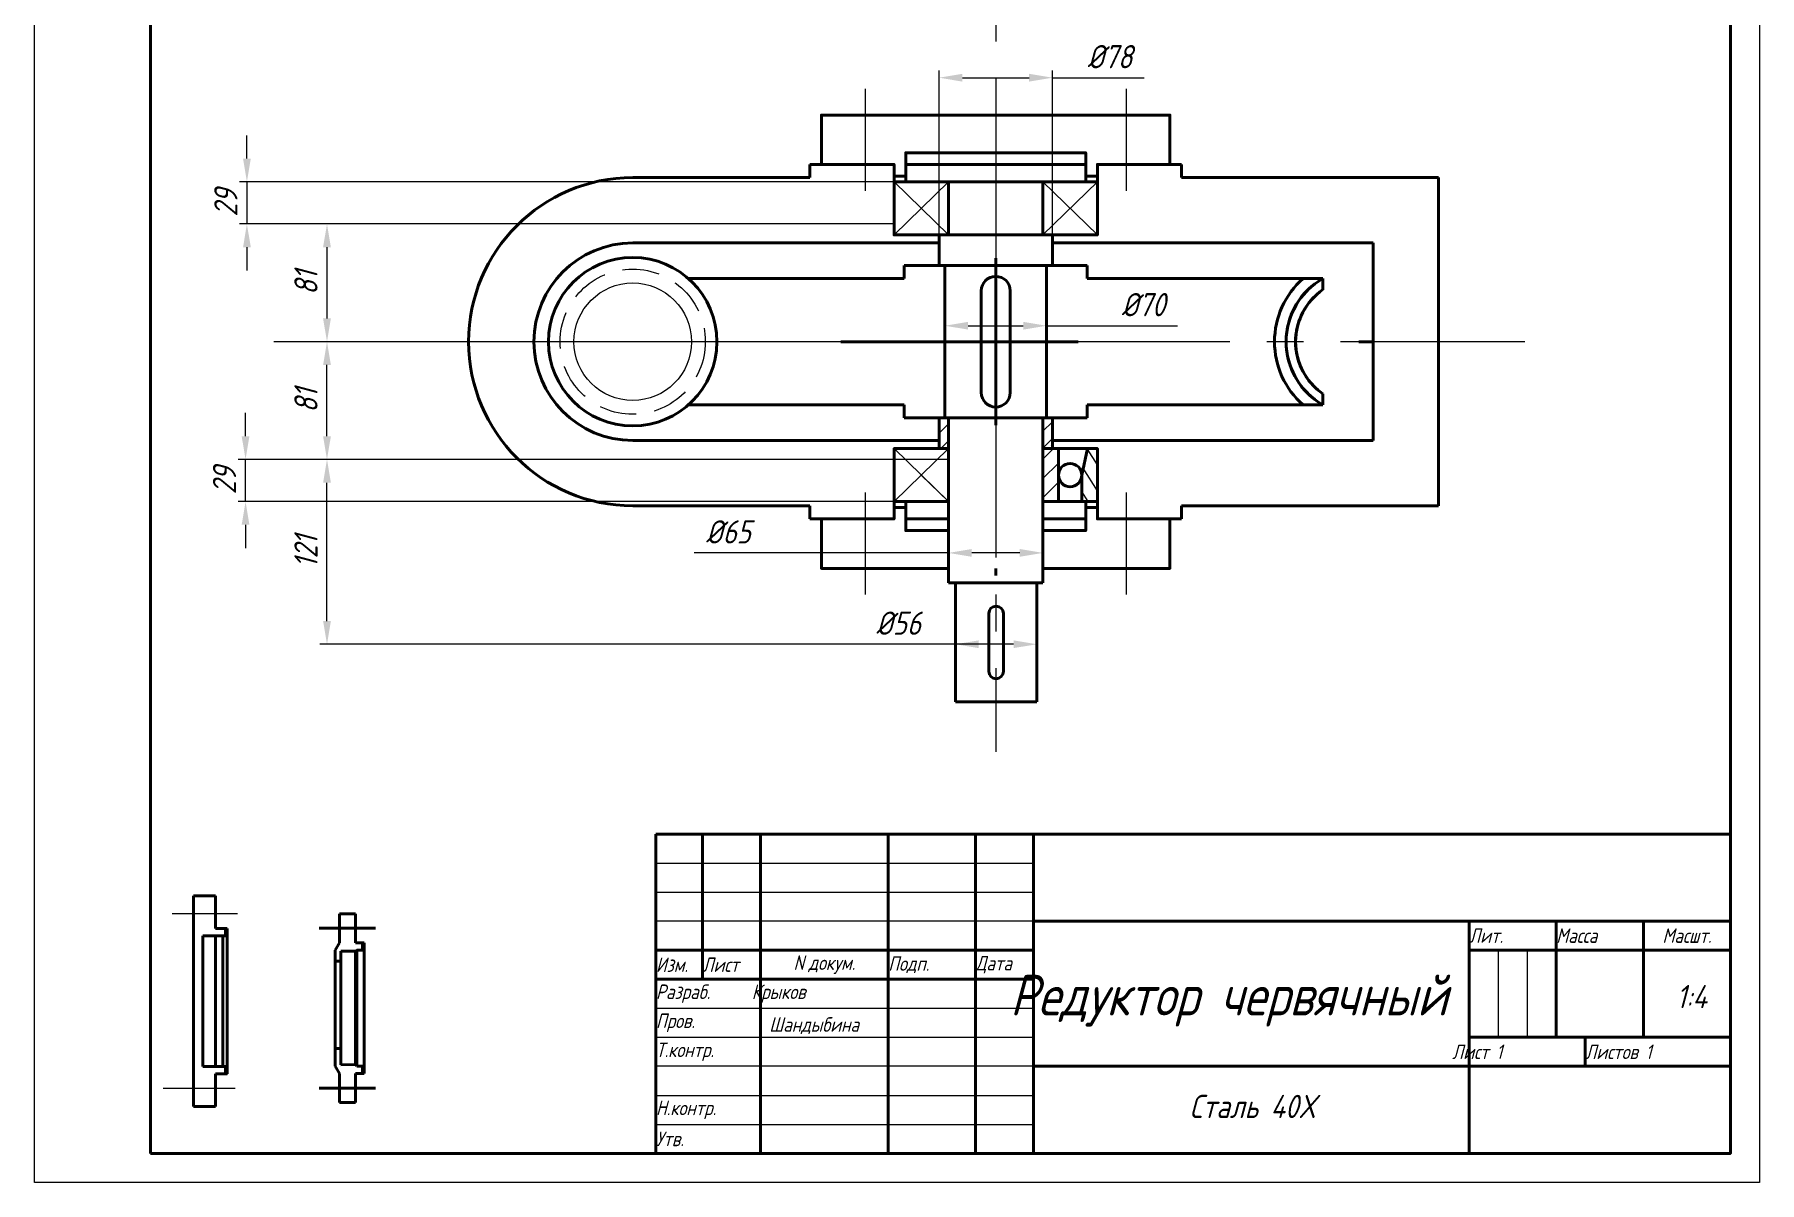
# Model space of a CAD drawing. Header units: millimetres. Extents: x -2503 to -2206, y -1923 to -1503.
# Drawn here: x -2503.2 to -2206.2, y -1923.4 to -1725.7 of the extents above; entities that cross this region are included whole.
import ezdxf

# ---------------------------------------------------------------- set-up
doc = ezdxf.new("R2010")
doc.units = ezdxf.units.MM
doc.linetypes.add('осевая', pattern=[50.8, 31.75, -6.35, 6.35, -6.35])
doc.linetypes.add('штриховая2', pattern=[9.525, 6.35, -3.175])
for name, color, linetype, lineweight in [('Основные', 7, 'Continuous', 53), ('РАМКА', 7, 'Continuous', 53), ('РАМКА1', 7, 'Continuous', 25), ('текст', 7, 'Continuous', 25), ('Тонкие', 7, 'Continuous', 25)]:
    doc.layers.add(name, color=color, linetype=linetype, lineweight=lineweight)
doc.styles.add('ADRF1', font='simplex.shx', dxfattribs={"width": 0.8, "oblique": 15})
doc.dimstyles.new('SO-25', dxfattribs={"dimtxt": 4, "dimasz": 4, "dimexe": 1.25, "dimexo": 0, "dimgap": 1.625, "dimtad": 1, "dimtoh": 1, "dimdec": 0, "dimtxsty": 'ADRF1', "dimcen": 2.5, "dimadec": 0, "dimazin": 0, "dimtfac": 1, "dimtdec": 0, "dimtmove": 0, "dimatfit": 3, "dimfxl": 1, "dimarcsym": 0})
pattern_1 = [(45, (-2503.1896, -1932.608), (-1.459292, 1.459292), [])]

# ---------------------------------------------------------------- blocks, each defined once
blk = doc.blocks.new('*D83')
at = {"layer": 'Defpoints', "color": 0, "transparency": 16777216}
for p in [(-2330.63, -1830.7), (-2344.63, -1840.63), (-2330.63, -1840.63)]:
    blk.add_point(p, dxfattribs=at)
at = {"layer": 'Тонкие', "color": 0, "lineweight": -2, "transparency": 16777216}
for p, q in [((-2344.63, -1840.63), (-2344.63, -1829.45)), ((-2330.63, -1840.63), (-2330.63, -1829.45)), ((-2344.63, -1830.7), (-2360.27, -1830.7)), ((-2334.63, -1830.7), (-2340.63, -1830.7))]:
    blk.add_line(p, q, dxfattribs=at)
at = {"layer": 'Тонкие', "color": 0, "transparency": 16777216}
for points in [[(-2340.63, -1830.03), (-2340.63, -1831.36), (-2344.63, -1830.7)], [(-2334.63, -1830.03), (-2334.63, -1831.36), (-2330.63, -1830.7)]]:
    blk.add_solid(points, dxfattribs=at)
at = {"layer": 'Тонкие', "color": 0, "transparency": 16777216, "insert": (-2354.45, -1827.07), "char_height": 4, "attachment_point": 5, "style": 'ADRF1'}
blk.add_mtext('%%C56', dxfattribs=at)
blk = doc.blocks.new('*D84')
at = {"layer": 'Defpoints', "color": 0, "transparency": 16777216}
for p in [(-2329.56, -1814.97), (-2345.81, -1820.13), (-2329.56, -1820.13)]:
    blk.add_point(p, dxfattribs=at)
at = {"layer": 'Тонкие', "color": 0, "lineweight": -2, "transparency": 16777216}
for p, q in [((-2345.81, -1820.13), (-2345.81, -1813.72)), ((-2329.56, -1820.13), (-2329.56, -1813.72)), ((-2345.81, -1814.97), (-2389.64, -1814.97)), ((-2333.56, -1814.97), (-2341.81, -1814.97))]:
    blk.add_line(p, q, dxfattribs=at)
at = {"layer": 'Тонкие', "color": 0, "transparency": 16777216}
for points in [[(-2341.81, -1814.3), (-2341.81, -1815.64), (-2345.81, -1814.97)], [(-2333.56, -1814.3), (-2333.56, -1815.64), (-2329.56, -1814.97)]]:
    blk.add_solid(points, dxfattribs=at)
at = {"layer": 'Тонкие', "color": 0, "transparency": 16777216, "insert": (-2383.74, -1811.35), "char_height": 4, "attachment_point": 5, "style": 'ADRF1'}
blk.add_mtext('%%C65', dxfattribs=at)
blk = doc.blocks.new('*D85')
at = {"layer": 'Defpoints', "color": 0, "transparency": 16777216}
for p in [(-2346.44, -1765.48), (-2328.94, -1765.48), (-2328.94, -1775.86)]:
    blk.add_point(p, dxfattribs=at)
at = {"layer": 'Тонкие', "color": 0, "lineweight": -2, "transparency": 16777216}
for p, q in [((-2346.44, -1765.48), (-2346.44, -1777.11)), ((-2328.94, -1765.48), (-2328.94, -1777.11)), ((-2342.44, -1775.86), (-2332.94, -1775.86)), ((-2328.94, -1775.86), (-2306.41, -1775.86))]:
    blk.add_line(p, q, dxfattribs=at)
at = {"layer": 'Тонкие', "color": 0, "transparency": 16777216}
for points in [[(-2342.44, -1775.19), (-2342.44, -1776.52), (-2346.44, -1775.86)], [(-2332.94, -1775.19), (-2332.94, -1776.52), (-2328.94, -1775.86)]]:
    blk.add_solid(points, dxfattribs=at)
at = {"layer": 'Тонкие', "color": 0, "transparency": 16777216, "insert": (-2312.28, -1772.23), "char_height": 4, "attachment_point": 5, "style": 'ADRF1'}
blk.add_mtext('%%C70', dxfattribs=at)
blk = doc.blocks.new('*D86')
at = {"layer": 'Defpoints', "color": 0, "transparency": 16777216}
for p in [(-2327.94, -1733.15), (-2347.44, -1765.48), (-2327.94, -1765.48)]:
    blk.add_point(p, dxfattribs=at)
at = {"layer": 'Тонкие', "color": 0, "lineweight": -2, "transparency": 16777216}
for p, q in [((-2347.44, -1765.48), (-2347.44, -1731.9)), ((-2343.44, -1733.15), (-2331.94, -1733.15)), ((-2327.94, -1765.48), (-2327.94, -1731.9)), ((-2327.94, -1733.15), (-2312.15, -1733.15))]:
    blk.add_line(p, q, dxfattribs=at)
at = {"layer": 'Тонкие', "color": 0, "transparency": 16777216}
for points in [[(-2343.44, -1732.48), (-2343.44, -1733.82), (-2347.44, -1733.15)], [(-2331.94, -1732.48), (-2331.94, -1733.82), (-2327.94, -1733.15)]]:
    blk.add_solid(points, dxfattribs=at)
at = {"layer": 'Тонкие', "color": 0, "transparency": 16777216, "insert": (-2318.05, -1729.53), "char_height": 4, "attachment_point": 5, "style": 'ADRF1'}
blk.add_mtext('%%C78', dxfattribs=at)
blk = doc.blocks.new('*D95')
at = {"layer": 'Defpoints', "color": 0, "transparency": 16777216}
for p in [(-2466.85, -1798.88), (-2345.81, -1798.88), (-2345.81, -1806.13)]:
    blk.add_point(p, dxfattribs=at)
at = {"layer": 'Тонкие', "color": 0, "lineweight": -2, "transparency": 16777216}
for p, q in [((-2466.85, -1794.88), (-2466.85, -1790.88)), ((-2345.81, -1798.88), (-2468.1, -1798.88)), ((-2466.85, -1806.13), (-2466.85, -1798.88)), ((-2345.81, -1806.13), (-2468.1, -1806.13)), ((-2466.85, -1810.13), (-2466.85, -1814.13))]:
    blk.add_line(p, q, dxfattribs=at)
at = {"layer": 'Тонкие', "color": 0, "transparency": 16777216}
for points in [[(-2467.52, -1794.88), (-2466.19, -1794.88), (-2466.85, -1798.88)], [(-2467.52, -1810.13), (-2466.19, -1810.13), (-2466.85, -1806.13)]]:
    blk.add_solid(points, dxfattribs=at)
at = {"layer": 'Тонкие', "color": 0, "transparency": 16777216, "insert": (-2470.48, -1802.51), "char_height": 4, "attachment_point": 5, "rotation": 90, "style": 'ADRF1'}
blk.add_mtext('29', dxfattribs=at)
blk = doc.blocks.new('*D96')
at = {"layer": 'Defpoints', "color": 0, "transparency": 16777216}
for p in [(-2452.83, -1778.61), (-2346.44, -1778.61), (-2345.81, -1798.88)]:
    blk.add_point(p, dxfattribs=at)
at = {"layer": 'Тонкие', "color": 0, "lineweight": -2, "transparency": 16777216}
for p, q in [((-2346.44, -1778.61), (-2454.08, -1778.61)), ((-2452.83, -1794.88), (-2452.83, -1782.61)), ((-2345.81, -1798.88), (-2454.08, -1798.88))]:
    blk.add_line(p, q, dxfattribs=at)
at = {"layer": 'Тонкие', "color": 0, "transparency": 16777216}
for points in [[(-2453.5, -1782.61), (-2452.16, -1782.61), (-2452.83, -1778.61)], [(-2453.5, -1794.88), (-2452.16, -1794.88), (-2452.83, -1798.88)]]:
    blk.add_solid(points, dxfattribs=at)
at = {"layer": 'Тонкие', "color": 0, "transparency": 16777216, "insert": (-2456.45, -1788.75), "char_height": 4, "attachment_point": 5, "rotation": 90, "style": 'ADRF1'}
blk.add_mtext('81', dxfattribs=at)
blk = doc.blocks.new('*D97')
at = {"layer": 'Defpoints', "color": 0, "transparency": 16777216}
for p in [(-2355.19, -1751.08), (-2466.62, -1758.33), (-2355.19, -1758.33)]:
    blk.add_point(p, dxfattribs=at)
at = {"layer": 'Тонкие', "color": 0, "lineweight": -2, "transparency": 16777216}
for p, q in [((-2466.62, -1747.08), (-2466.62, -1743.08)), ((-2355.19, -1751.08), (-2467.87, -1751.08)), ((-2466.62, -1751.08), (-2466.62, -1758.33)), ((-2355.19, -1758.33), (-2467.87, -1758.33)), ((-2466.62, -1762.33), (-2466.62, -1766.33))]:
    blk.add_line(p, q, dxfattribs=at)
at = {"layer": 'Тонкие', "color": 0, "transparency": 16777216}
for points in [[(-2467.28, -1747.08), (-2465.95, -1747.08), (-2466.62, -1751.08)], [(-2467.28, -1762.33), (-2465.95, -1762.33), (-2466.62, -1758.33)]]:
    blk.add_solid(points, dxfattribs=at)
at = {"layer": 'Тонкие', "color": 0, "transparency": 16777216, "insert": (-2470.24, -1754.71), "char_height": 4, "attachment_point": 5, "rotation": 90, "style": 'ADRF1'}
blk.add_mtext('29', dxfattribs=at)
blk = doc.blocks.new('*D98')
at = {"layer": 'Defpoints', "color": 0, "transparency": 16777216}
for p in [(-2452.83, -1798.88), (-2345.81, -1798.88), (-2337.68, -1830.7)]:
    blk.add_point(p, dxfattribs=at)
at = {"layer": 'Тонкие', "color": 0, "lineweight": -2, "transparency": 16777216}
for p, q in [((-2345.81, -1798.88), (-2454.08, -1798.88)), ((-2452.83, -1826.7), (-2452.83, -1802.88)), ((-2337.68, -1830.7), (-2454.08, -1830.7))]:
    blk.add_line(p, q, dxfattribs=at)
at = {"layer": 'Тонкие', "color": 0, "transparency": 16777216}
for points in [[(-2453.5, -1802.88), (-2452.16, -1802.88), (-2452.83, -1798.88)], [(-2453.5, -1826.7), (-2452.16, -1826.7), (-2452.83, -1830.7)]]:
    blk.add_solid(points, dxfattribs=at)
at = {"layer": 'Тонкие', "color": 0, "transparency": 16777216, "insert": (-2456.45, -1814.79), "char_height": 4, "attachment_point": 5, "rotation": 90, "style": 'ADRF1'}
blk.add_mtext('121', dxfattribs=at)
blk = doc.blocks.new('*D99')
at = {"layer": 'Defpoints', "color": 0, "transparency": 16777216}
for p in [(-2355.19, -1758.33), (-2452.83, -1778.61), (-2337.67, -1778.61)]:
    blk.add_point(p, dxfattribs=at)
at = {"layer": 'Тонкие', "color": 0, "lineweight": -2, "transparency": 16777216}
for p, q in [((-2355.19, -1758.33), (-2454.08, -1758.33)), ((-2452.83, -1762.33), (-2452.83, -1774.61)), ((-2337.67, -1778.61), (-2454.08, -1778.61))]:
    blk.add_line(p, q, dxfattribs=at)
at = {"layer": 'Тонкие', "color": 0, "transparency": 16777216}
for points in [[(-2453.5, -1762.33), (-2452.16, -1762.33), (-2452.83, -1758.33)], [(-2453.5, -1774.61), (-2452.16, -1774.61), (-2452.83, -1778.61)]]:
    blk.add_solid(points, dxfattribs=at)
at = {"layer": 'Тонкие', "color": 0, "transparency": 16777216, "insert": (-2456.45, -1768.47), "char_height": 4, "attachment_point": 5, "rotation": 90, "style": 'ADRF1'}
blk.add_mtext('81', dxfattribs=at)

msp = doc.modelspace()

# ---------------------------------------------------------------- hatches: boundary and pattern name
at = {"layer": 'Основные'}
h = msp.add_hatch(dxfattribs=at)
h.set_pattern_fill('ANSI32', color=256)
h.set_pattern_definition([(45, (-2512.328, -1960.266), (-6.7352, 6.7352), []), (45, (-2507.838, -1960.266), (-6.7352, 6.7352), [])])
h.paths.add_polyline_path([(-2470.04, -1904.64), (-2470.04, -1903.39), (-2470.29, -1903.39), (-2470.29, -1904.64)])
h = msp.add_hatch(dxfattribs=at)
h.set_pattern_fill('ANSI31', color=256)
h.set_pattern_definition([(45, (-2512.328, -1960.266), (-2.24506, 2.24506), [])])
h.paths.add_polyline_path([(-2470.04, -1904.64), (-2470.04, -1903.39), (-2470.29, -1903.39), (-2470.29, -1904.64)])
at = {"layer": 'Тонкие'}
h = msp.add_hatch(dxfattribs=at)
h.set_pattern_fill('ANSI31', color=256, scale=0.65)
h.set_pattern_definition(pattern_1)
h.paths.add_polyline_path([(-2345.81, -1791.73), (-2346.44, -1791.73), (-2347.44, -1791.73), (-2347.44, -1797.01), (-2345.81, -1797.01)])
h = msp.add_hatch(dxfattribs=at)
h.set_pattern_fill('ANSI31', color=256, scale=0.65)
h.set_pattern_definition(pattern_1)
h.paths.add_polyline_path([(-2327.94, -1791.73), (-2329.56, -1791.73), (-2329.56, -1797.01), (-2327.94, -1797.01)])
h = msp.add_hatch(dxfattribs=at)
h.set_pattern_fill('ANSI31', color=256, scale=0.74)
h.set_pattern_definition([(45, (-2503.1896, -1932.608), (-1.661347, 1.661347), [])])
h.paths.add_polyline_path([(-2326.88, -1797.01), (-2329.56, -1797.01), (-2329.56, -1806.13), (-2326.88, -1806.13)])
h = msp.add_hatch(dxfattribs=at)
h.set_pattern_fill('ANSI31', color=256, scale=0.74, angle=77)
h.set_pattern_definition([(122, (-2503.1896, -1932.608), (-1.99249, -1.245045), [])])
h.paths.add_polyline_path([(-2320.19, -1797.01), (-2321.89, -1797.01), (-2322.88, -1801.57), (-2322.88, -1806.13), (-2320.19, -1806.13)])

# ---------------------------------------------------------------- linework, layer by layer
at = {"layer": 'Основные'}
for p, q in [((-2369.69, -1748.08), (-2369.69, -1750.36)), ((-2369.69, -1748.08), (-2367.69, -1748.08)), ((-2353.19, -1748.08), (-2322.19, -1748.08)), ((-2305.69, -1748.08), (-2307.69, -1748.08)), ((-2305.69, -1750.36), (-2305.69, -1748.08)), ((-2400.19, -1750.36), (-2369.69, -1750.36)), ((-2345.81, -1751.08), (-2352.49, -1751.08)), ((-2305.69, -1750.36), (-2261.94, -1750.36)), ((-2272.69, -1750.36), (-2272.69, -1750.36)), ((-2261.94, -1750.36), (-2261.44, -1750.36)), ((-2261.44, -1750.86), (-2261.44, -1750.36)), ((-2261.44, -1750.86), (-2261.44, -1806.36)), ((-2347.44, -1760.21), (-2347.44, -1765.48)), ((-2347.44, -1760.21), (-2327.94, -1760.21)), ((-2327.94, -1760.21), (-2327.94, -1765.48)), ((-2400.19, -1761.61), (-2347.44, -1761.61)), ((-2327.94, -1761.61), (-2272.69, -1761.61)), ((-2272.69, -1795.61), (-2272.69, -1761.61)), ((-2353.44, -1765.48), (-2353.44, -1767.73)), ((-2346.44, -1765.48), (-2353.44, -1765.48)), ((-2346.44, -1791.73), (-2346.44, -1765.48)), ((-2346.44, -1765.48), (-2328.94, -1765.48)), ((-2337.69, -1764.23), (-2337.69, -1792.98)), ((-2337.69, -1791.11), (-2337.69, -1766.11)), ((-2321.94, -1765.48), (-2328.94, -1765.48)), ((-2328.94, -1765.48), (-2328.94, -1791.73)), ((-2321.94, -1765.48), (-2321.94, -1767.73)), ((-2353.44, -1767.73), (-2390.6, -1767.73)), ((-2340.19, -1778.61), (-2340.19, -1769.86)), ((-2337.69, -1778.61), (-2337.69, -1767.36)), ((-2337.69, -1788.61), (-2337.69, -1768.61)), ((-2335.19, -1778.61), (-2335.19, -1769.86)), ((-2284.38, -1767.73), (-2321.94, -1767.73)), ((-2284.38, -1767.73), (-2281.35, -1767.73)), ((-2281.35, -1767.73), (-2281.35, -1769.65)), ((-2364.36, -1778.61), (-2364.36, -1778.61)), ((-2364.36, -1778.61), (-2352.19, -1778.61)), ((-2354.28, -1778.61), (-2323.47, -1778.61)), ((-2340.19, -1778.61), (-2335.19, -1778.61)), ((-2340.19, -1778.61), (-2340.19, -1787.36)), ((-2337.69, -1778.61), (-2337.69, -1778.61)), ((-2337.69, -1778.61), (-2337.69, -1789.86)), ((-2335.19, -1778.61), (-2335.19, -1787.36)), ((-2275.19, -1778.61), (-2272.69, -1778.61)), ((-2275.19, -1778.61), (-2272.69, -1778.61)), ((-2281.35, -1789.48), (-2281.35, -1787.57)), ((-2353.44, -1789.48), (-2390.6, -1789.48)), ((-2353.44, -1791.73), (-2353.44, -1789.48)), ((-2284.27, -1789.48), (-2321.94, -1789.48)), ((-2321.94, -1791.73), (-2321.94, -1789.48)), ((-2284.27, -1789.48), (-2281.35, -1789.48)), ((-2344.66, -1791.73), (-2353.44, -1791.73)), ((-2347.44, -1797.01), (-2347.44, -1791.73)), ((-2346.44, -1791.73), (-2330.67, -1791.73)), ((-2345.81, -1791.73), (-2345.81, -1820.13)), ((-2321.94, -1791.73), (-2330.67, -1791.73)), ((-2329.56, -1820.13), (-2329.56, -1791.73)), ((-2327.94, -1797.01), (-2327.94, -1791.73)), ((-2400.19, -1795.61), (-2347.44, -1795.61)), ((-2327.94, -1796.56), (-2327.97, -1796.41)), ((-2327.94, -1795.61), (-2272.69, -1795.61)), ((-2326.88, -1806.13), (-2326.88, -1797.01)), ((-2322.88, -1801.57), (-2321.89, -1797.01)), ((-2322.88, -1806.13), (-2322.88, -1801.57)), ((-2320.19, -1806.13), (-2320.19, -1803.09)), ((-2372.69, -1806.86), (-2400.19, -1806.86)), ((-2369.69, -1806.86), (-2400.19, -1806.86)), ((-2369.69, -1806.86), (-2369.69, -1809.13)), ((-2261.94, -1806.86), (-2305.69, -1806.86)), ((-2305.69, -1806.86), (-2305.69, -1809.13)), ((-2261.94, -1806.86), (-2261.44, -1806.86)), ((-2261.44, -1806.36), (-2261.44, -1806.86)), ((-2367.69, -1809.13), (-2369.69, -1809.13)), ((-2345.81, -1809.13), (-2353.19, -1809.13)), ((-2322.19, -1809.13), (-2329.56, -1809.13)), ((-2307.69, -1809.13), (-2305.69, -1809.13)), ((-2337.69, -1817.63), (-2337.69, -1818.88)), ((-2345.81, -1820.13), (-2344.63, -1820.13)), ((-2344.63, -1840.63), (-2344.63, -1820.13)), ((-2330.63, -1820.13), (-2344.63, -1820.13)), ((-2330.63, -1840.63), (-2330.63, -1820.13)), ((-2329.56, -1820.13), (-2330.63, -1820.13)), ((-2338.88, -1835.38), (-2338.88, -1825.38)), ((-2337.58, -1824.13), (-2337.63, -1824.13)), ((-2336.38, -1835.38), (-2336.38, -1825.38)), ((-2337.63, -1836.63), (-2337.6, -1836.63)), ((-2337.63, -1840.63), (-2344.63, -1840.63)), ((-2337.63, -1840.63), (-2330.63, -1840.63)), ((-2472.04, -1874.02), (-2475.79, -1874.02)), ((-2475.79, -1874.02), (-2475.79, -1879.64)), ((-2472.04, -1879.64), (-2472.04, -1874.02)), ((-2475.79, -1879.64), (-2475.79, -1904.64)), ((-2470.04, -1879.64), (-2472.04, -1879.64)), ((-2470.29, -1879.64), (-2470.29, -1880.89)), ((-2470.04, -1904.64), (-2470.04, -1879.64)), ((-2454.2, -1879.61), (-2444.45, -1879.61)), ((-2450.7, -1877.11), (-2450.7, -1882.11)), ((-2450.7, -1877.11), (-2447.95, -1877.11)), ((-2447.95, -1877.11), (-2447.95, -1882.11)), ((-2470.79, -1880.89), (-2474.19, -1880.89)), ((-2474.19, -1880.89), (-2474.19, -1903.39)), ((-2472.04, -1880.89), (-2472.04, -1903.39)), ((-2470.04, -1880.89), (-2470.79, -1880.89)), ((-2470.79, -1903.39), (-2470.79, -1880.89)), ((-2470.29, -1880.89), (-2470.04, -1880.89)), ((-2450.7, -1882.11), (-2451.45, -1883.36)), ((-2447.95, -1882.11), (-2446.45, -1882.11)), ((-2446.7, -1883.36), (-2446.7, -1882.11)), ((-2446.45, -1882.11), (-2446.45, -1883.36)), ((-2451.45, -1883.36), (-2451.45, -1903.36)), ((-2450.45, -1885.24), (-2451.45, -1885.24)), ((-2450.45, -1883.53), (-2450.45, -1903.11)), ((-2447.95, -1883.53), (-2450.45, -1883.53)), ((-2450.45, -1883.61), (-2450.45, -1885.24)), ((-2447.7, -1883.36), (-2447.95, -1883.53)), ((-2447.95, -1883.53), (-2447.95, -1903.08)), ((-2446.7, -1883.36), (-2447.7, -1883.36)), ((-2447.7, -1883.36), (-2447.7, -1903.36)), ((-2446.45, -1883.36), (-2446.7, -1883.36)), ((-2446.45, -1883.36), (-2446.45, -1903.36)), ((-2450.45, -1900.32), (-2451.45, -1900.32)), ((-2450.45, -1900.32), (-2450.45, -1903.11)), ((-2470.79, -1903.39), (-2474.19, -1903.39)), ((-2470.29, -1903.39), (-2470.79, -1903.39)), ((-2470.29, -1904.64), (-2470.29, -1903.39)), ((-2470.29, -1903.39), (-2470.04, -1903.39)), ((-2470.04, -1904.64), (-2470.04, -1903.39)), ((-2450.7, -1904.61), (-2451.45, -1903.36)), ((-2447.95, -1903.08), (-2450.45, -1903.11)), ((-2447.7, -1903.36), (-2447.95, -1903.08)), ((-2446.7, -1903.36), (-2447.7, -1903.36)), ((-2446.45, -1903.36), (-2446.7, -1903.36)), ((-2446.7, -1903.36), (-2446.7, -1904.61)), ((-2446.45, -1904.61), (-2446.45, -1903.36)), ((-2475.79, -1910.27), (-2475.79, -1904.64)), ((-2472.04, -1910.27), (-2472.04, -1904.64)), ((-2472.04, -1904.64), (-2470.04, -1904.64)), ((-2470.04, -1904.64), (-2470.29, -1904.64)), ((-2450.7, -1909.61), (-2450.7, -1904.61)), ((-2447.95, -1904.61), (-2446.45, -1904.61)), ((-2447.95, -1905.86), (-2447.95, -1904.61)), ((-2447.95, -1909.61), (-2447.95, -1905.86)), ((-2444.45, -1907.11), (-2454.2, -1907.11)), ((-2450.7, -1909.61), (-2447.95, -1909.61)), ((-2475.79, -1910.27), (-2472.04, -1910.27))]:
    msp.add_line(p, q, dxfattribs=at)
for points in [[(-2483.19, -1918.37), (-2483.19, -1508.37), (-2211.19, -1508.37), (-2211.19, -1918.37)], [(-2322.19, -1751.08), (-2353.19, -1751.08), (-2355.19, -1751.08), (-2355.19, -1748.08), (-2367.69, -1748.08), (-2367.69, -1739.58), (-2307.69, -1739.58), (-2307.69, -1748.08), (-2320.19, -1748.08), (-2320.19, -1751.08)], [(-2355.19, -1751.08), (-2345.81, -1751.08), (-2345.81, -1760.21), (-2355.19, -1760.21)], [(-2320.19, -1751.08), (-2329.56, -1751.08), (-2329.56, -1760.21), (-2320.19, -1760.21)], [(-2345.81, -1797.01), (-2355.19, -1797.01), (-2355.19, -1806.13), (-2345.81, -1806.13)], [(-2320.19, -1806.13), (-2329.56, -1806.13), (-2329.56, -1797.01), (-2320.19, -1797.01)]]:
    msp.add_lwpolyline(points, close=True, dxfattribs=at)
for points in [[(-2322.19, -1750.08), (-2322.19, -1746.08), (-2353.19, -1746.08), (-2353.19, -1750.08)], [(-2355.19, -1750.08), (-2353.19, -1750.08), (-2353.19, -1751.08)], [(-2322.19, -1751.08), (-2322.19, -1750.08), (-2320.19, -1750.08)], [(-2345.81, -1817.63), (-2367.69, -1817.63), (-2367.69, -1809.13), (-2355.19, -1809.13), (-2355.19, -1806.13), (-2353.19, -1806.13), (-2345.81, -1806.13)], [(-2353.19, -1806.13), (-2353.19, -1807.13), (-2355.19, -1807.13)], [(-2353.19, -1807.13), (-2353.19, -1811.13), (-2345.81, -1811.13)], [(-2329.56, -1806.13), (-2322.19, -1806.13), (-2320.19, -1806.13), (-2320.19, -1809.13), (-2307.69, -1809.13), (-2307.69, -1817.63), (-2329.56, -1817.63)], [(-2329.56, -1811.13), (-2322.19, -1811.13), (-2322.19, -1807.13)], [(-2320.19, -1807.13), (-2322.19, -1807.13), (-2322.19, -1806.13)]]:
    msp.add_lwpolyline(points, dxfattribs=at)
for centre, radius in [((-2400.19, -1778.61), 14.5), ((-2324.88, -1801.57), 2)]:
    msp.add_circle(centre, radius, dxfattribs=at)
for centre, radius, start, end in [((-2400.19, -1778.61), 28.25, 90, 270), ((-2400.19, -1778.61), 17, 90, 270), ((-2337.69, -1769.86), 2.5, 0, 180), ((-2275.19, -1778.61), 14.5, 131.4096, 228.5904), ((-2275.19, -1778.61), 12.5, 119.5414, 240.4586), ((-2275.19, -1778.61), 12.5, 130.2041, 230.1236), ((-2275.19, -1778.61), 10.88, 124.5222, 235.4778), ((-2275.19, -1778.61), 10.88, 130.2041, 230.1236), ((-2337.69, -1787.36), 2.5, 180, 0), ((-2337.63, -1825.38), 1.25, 0, 180), ((-2337.63, -1835.38), 1.25, 180, 0)]:
    msp.add_arc(centre, radius, start, end, dxfattribs=at)
at = {"layer": 'РАМКА'}
for p, q in [((-2396.19, -1863.37), (-2396.19, -1918.37)), ((-2211.19, -1863.37), (-2396.19, -1863.37)), ((-2388.19, -1863.37), (-2388.19, -1888.37)), ((-2378.19, -1863.37), (-2378.19, -1918.37)), ((-2356.19, -1863.37), (-2356.19, -1918.37)), ((-2341.19, -1863.37), (-2341.19, -1918.37)), ((-2331.19, -1863.37), (-2331.19, -1918.37)), ((-2331.19, -1878.37), (-2211.19, -1878.37)), ((-2256.19, -1878.37), (-2256.19, -1918.37)), ((-2241.19, -1878.37), (-2241.19, -1898.37)), ((-2226.19, -1878.37), (-2226.19, -1898.37)), ((-2396.19, -1883.37), (-2331.19, -1883.37)), ((-2256.19, -1883.37), (-2211.19, -1883.37)), ((-2396.19, -1888.37), (-2331.19, -1888.37)), ((-2256.19, -1898.37), (-2211.19, -1898.37)), ((-2236.19, -1898.37), (-2236.19, -1903.37)), ((-2331.19, -1903.37), (-2211.19, -1903.37))]:
    msp.add_line(p, q, dxfattribs=at)
at = {"layer": 'РАМКА1'}
for p, q in [((-2503.19, -1923.37), (-2503.19, -1503.37)), ((-2206.19, -1503.37), (-2206.19, -1923.37)), ((-2396.19, -1868.37), (-2331.19, -1868.37)), ((-2396.19, -1873.37), (-2331.19, -1873.37)), ((-2331.19, -1878.37), (-2396.19, -1878.37)), ((-2251.19, -1883.37), (-2251.19, -1898.37)), ((-2246.19, -1883.37), (-2246.19, -1898.37)), ((-2396.19, -1893.37), (-2331.19, -1893.37)), ((-2396.19, -1898.37), (-2331.19, -1898.37)), ((-2331.19, -1903.37), (-2396.19, -1903.37)), ((-2396.19, -1908.37), (-2331.19, -1908.37)), ((-2396.19, -1913.37), (-2331.19, -1913.37)), ((-2206.19, -1923.37), (-2503.19, -1923.37))]:
    msp.add_line(p, q, dxfattribs=at)
at = {"layer": 'Тонкие', "linetype": 'осевая'}
for p, q in [((-2337.59, -1530.04), (-2337.69, -1849.2)), ((-2246.58, -1778.61), (-2461.97, -1778.61)), ((-2468.22, -1877.14), (-2479.48, -1877.14)), ((-2481.05, -1907.14), (-2468.62, -1907.14))]:
    msp.add_line(p, q, dxfattribs=at)
at = {"layer": 'Тонкие'}
for p, q in [((-2360.19, -1735.06), (-2360.19, -1752.61)), ((-2315.19, -1752.61), (-2315.19, -1735.06)), ((-2345.81, -1751.08), (-2355.19, -1760.21)), ((-2355.19, -1751.08), (-2345.81, -1760.21)), ((-2320.19, -1751.08), (-2329.56, -1760.21)), ((-2329.56, -1751.08), (-2320.19, -1760.21)), ((-2345.81, -1797.01), (-2355.19, -1806.13)), ((-2355.19, -1797.01), (-2345.81, -1806.13)), ((-2350.5, -1801.57), (-2345.81, -1806.13)), ((-2360.19, -1804.58), (-2360.19, -1822.13)), ((-2315.19, -1822.13), (-2315.19, -1804.58))]:
    msp.add_line(p, q, dxfattribs=at)
at = {"layer": 'Тонкие', "linetype": 'штриховая2'}
msp.add_circle((-2400.19, -1778.61), 12.5, dxfattribs=at)
at = {"layer": 'Тонкие'}
msp.add_circle((-2400.19, -1778.61), 10.12, dxfattribs=at)

# ---------------------------------------------------------------- texts
at = {"layer": 'текст', "attachment_point": 5, "style": 'ADRF1'}
for s, insert, char_height, width in [('\\pxqj;Лит.', (-2248.69, -1880.87), 2.5, 15), ('\\pxqj;Масса', (-2233.69, -1880.87), 2.5, 15), ('Масшт.', (-2218.69, -1880.87), 2.5, 15), ('\\pxqj;Изм.', (-2392.19, -1885.87), 2.5, 8), ('\\pxqj;Лист', (-2383.19, -1885.87), 2.5, 10), ('N{\\fArial|b0|i0|c204|p34; }докум.', (-2367.19, -1885.87), 2.5, 22), ('\\pxqj;Подп.', (-2348.69, -1885.87), 2.5, 15), ('\\pxqj;Дата', (-2336.19, -1885.87), 2.5, 10), ('Редуктор червячный', (-2297.57, -1892.07), 7, 75), ('\\pxqj;Разраб.', (-2387.19, -1890.87), 2.5, 18), ('\\pxqj;Крыков', (-2370.69, -1890.87), 2.5, 18), ('1:4', (-2217.88, -1891.36), 4, 15), ('\\pxqj;Пров.', (-2387.19, -1895.87), 2.5, 18), ('\\pxqj;Шандыбина', (-2367.69, -1896.37), 2.5, 18), ('\\pxqj;Т.контр.', (-2387.19, -1900.87), 2.5, 18), ('\\pxqj;Лист 1', (-2249.11, -1900.87), 2.5, 20), ('\\pxqj;Листов 1', (-2223.69, -1900.87), 2.5, 25), ('\\pxqj;Н.контр.', (-2387.19, -1910.87), 2.5, 18), ('\\pxqc;Сталь 40X \\P\\pq*; ', (-2293.46, -1913.61), 4, 77.6356), ('\\pxqj;Утв.', (-2387.19, -1915.87), 2.5, 18)]:
    msp.add_mtext(s, dxfattribs=dict(at, insert=insert, char_height=char_height, width=width))

# ---------------------------------------------------------------- dimensions: what is measured, and where the dimension line sits
at = {"layer": 'Тонкие'}
for base, p1, p2, text, picture, middle in [((-2327.94, -1733.15), (-2347.44, -1765.48), (-2327.94, -1765.48), '%%C78', '*D86', (-2318.05, -1733.15)), ((-2328.94, -1775.86), (-2346.44, -1765.48), (-2328.94, -1765.48), '%%C70', '*D85', (-2312.28, -1775.86)), ((-2329.56, -1814.97), (-2345.81, -1820.13), (-2329.56, -1820.13), '%%C65', '*D84', (-2383.74, -1814.97)), ((-2330.63, -1830.7), (-2344.63, -1840.63), (-2330.63, -1840.63), '%%C56', '*D83', (-2354.45, -1830.7))]:
    dim = msp.add_linear_dim(base=base, p1=p1, p2=p2, text=text, dimstyle='SO-25', dxfattribs=at)
    dim.commit()
    dim.dimension.update_dxf_attribs({"geometry": picture, "text_midpoint": middle, "dimtype": 160})
for base, p1, p2, picture, middle in [((-2466.62, -1758.33), (-2355.19, -1751.08), (-2355.19, -1758.33), '*D97', (-2466.62, -1754.71)), ((-2466.85, -1798.88), (-2345.81, -1806.13), (-2345.81, -1798.88), '*D95', (-2466.85, -1802.51))]:
    dim = msp.add_linear_dim(base=base, p1=p1, p2=p2, angle=90, text='29', dimstyle='SO-25', dxfattribs=at)
    dim.commit()
    dim.dimension.update_dxf_attribs({"geometry": picture, "text_midpoint": middle, "dimtype": 160})
for base, p1, p2, text, picture, middle in [((-2452.83, -1778.61), (-2355.19, -1758.33), (-2337.67, -1778.61), '81', '*D99', (-2456.45, -1768.47)), ((-2452.83, -1778.61), (-2345.81, -1798.88), (-2346.44, -1778.61), '81', '*D96', (-2456.45, -1788.75)), ((-2452.83, -1798.88), (-2337.68, -1830.7), (-2345.81, -1798.88), '121', '*D98', (-2456.45, -1814.79))]:
    dim = msp.add_linear_dim(base=base, p1=p1, p2=p2, angle=90, text=text, dimstyle='SO-25', dxfattribs=at)
    dim.commit()
    dim.dimension.update_dxf_attribs({"geometry": picture, "text_midpoint": middle})

doc.saveas('drawing.dxf')
